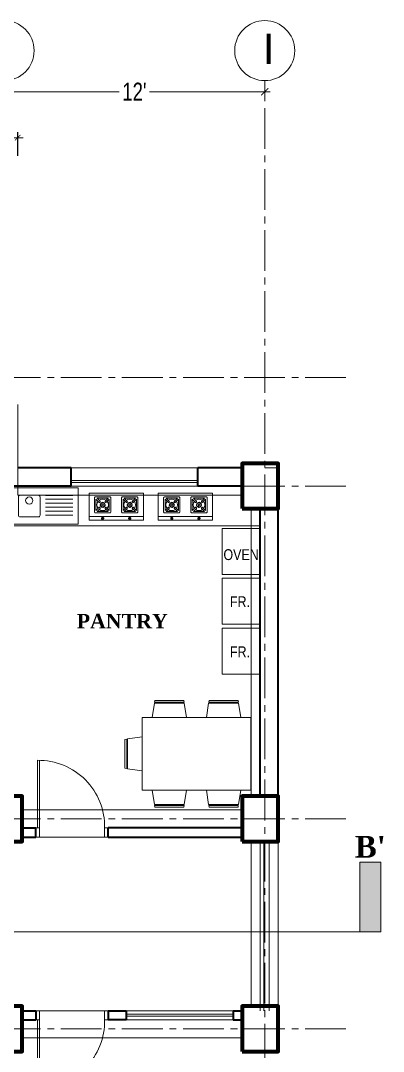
# Model space of a CAD drawing. Header units: feet. Extents: x 25261344 to 25389498, y 30010528 to 30074588.
# Drawn here: x 25360911 to 25361112, y 30072463 to 30073033 of the extents above; entities that cross this region are included whole.
import ezdxf

# ---------------------------------------------------------------- set-up
doc = ezdxf.new("R2010")
doc.units = ezdxf.units.FT
doc.header["$LTSCALE"] = 30
doc.header["$MEASUREMENT"] = 0
doc.header["$PDMODE"] = 32
doc.header["$PDSIZE"] = 15
doc.linetypes.add('CENTER2', pattern=[1.125, 0.75, -0.125, 0.125, -0.125])
doc.layers.get('0').update_dxf_attribs({"lineweight": 5})
for name, color, linetype, lineweight in [('Column', 1, 'Continuous', 80), ('Dim-1', 7, 'Continuous', 9), ('Door', 32, 'Continuous', 5), ('FIX', 8, 'Continuous', 13), ('Furnitures', 251, 'Continuous', 9), ('GRADE BEAM', 2, 'Continuous', 20), ('grid text', 252, 'CENTER2', 9), ('line 2', 7, 'Continuous', 13), ('rail', 224, 'Continuous', 9), ('s. Fixture', 118, 'Continuous', 9), ('TEXT', 7, 'Continuous', 18), ('WALL', 7, 'Continuous', 35), ('WIN', 142, 'Continuous', 20)]:
    doc.layers.add(name, color=color, linetype=linetype, lineweight=lineweight)
doc.styles.add('RomanS', font='swissl.ttf')
doc.styles.get("Standard").update_dxf_attribs({"font": 'timesbd.ttf'})
doc.styles.add('SWIS_LT', font='swisscl.ttf')
doc.dimstyles.new('dim-02', dxfattribs={"dimtxt": 8, "dimasz": 3, "dimexe": 3, "dimexo": 3, "dimgap": 2, "dimtad": 0, "dimdec": 0, "dimzin": 0, "dimdsep": 46, "dimlunit": 4, "dimtxsty": 'SWIS_LT', "dimblk": 'ARCHTICK', "dimcen": 2, "dimdle": 3, "dimclrd": 256, "dimclre": 256, "dimclrt": 256, "dimadec": 0, "dimazin": 0, "dimtfac": 1, "dimtdec": 0, "dimtix": 1, "dimtmove": 0, "dimatfit": 3, "dimfxl": 0, "dimfrac": 2, "dimtolj": 1, "dimtzin": 1, "dimlwd": -1, "dimarcsym": 0})

# ---------------------------------------------------------------- blocks, each defined once
blk = doc.blocks.new('FG')
at = {"layer": 'Door'}
for p, q in [((-2, -5), (-2, -42.39)), ((-1, -5), (-1, -42.39))]:
    blk.add_line(p, q, dxfattribs=at)
for points in [[(-40, 0), (-38, 0), (-38, -5), (-40, -5)], [(0, 0), (-2, 0), (-2, -5), (0, -5)]]:
    blk.add_lwpolyline(points, dxfattribs=at)
blk.add_arc((-1.44, -5.83), 36.57, 178.7054, 270.6905, dxfattribs=at)
blk = doc.blocks.new('burner 2')
blk.add_line((-15, -13), (15, -13))
at = {"linetype": 'Continuous'}
for p, q in [((-7.81, -13.71), (-7.43, -14.37)), ((-7.57, -13.63), (-7.19, -14.29)), ((7.19, -13.71), (7.57, -14.37)), ((7.43, -13.63), (7.81, -14.29))]:
    blk.add_line(p, q, dxfattribs=at)
blk.add_lwpolyline([(15, 0), (-15, 0), (-15, -15), (15, -15)], close=True)
for points in [[(-12, -10.39), (-12, -2.61, -0.414214), (-11.39, -2), (-3.61, -2, -0.414214), (-3, -2.61), (-3, -10.39, -0.414214), (-3.61, -11), (-11.39, -11, -0.414214)], [(-11.18, -3.4), (-11.18, -9.6), (-9.52, -7.94, -0.414214), (-9.06, -7.94), (-8.94, -8.06, -0.414214), (-8.94, -8.52), (-10.6, -10.18), (-4.4, -10.18), (-6.06, -8.52, -0.414214), (-6.06, -8.06), (-5.94, -7.94, -0.414214), (-5.48, -7.94), (-3.82, -9.6), (-3.82, -3.4), (-5.48, -5.06, -0.414214), (-5.94, -5.06), (-6.06, -4.94, -0.414214), (-6.06, -4.48), (-4.4, -2.82), (-10.6, -2.82), (-8.94, -4.48, -0.414214), (-8.94, -4.94), (-9.06, -5.06, -0.414214), (-9.52, -5.06)], [(-7.91, -5.14, -0.029973), (-7.74, -5.1, 0.921201), (-7.17, -5.12, -0.029973), (-7.01, -5.17, 0.921201), (-6.52, -5.47, -0.029973), (-6.41, -5.59, 0.921201), (-6.14, -6.09, -0.029973), (-6.1, -6.26, 0.921201), (-6.12, -6.83, -0.029973), (-6.17, -6.99, 0.921201), (-6.47, -7.48, -0.029973), (-6.59, -7.59, 0.921201), (-7.09, -7.86, -0.029973), (-7.26, -7.9, 0.921201), (-7.83, -7.88, -0.029973), (-7.99, -7.83, 0.921201), (-8.48, -7.53, -0.029973), (-8.59, -7.41, 0.921201), (-8.86, -6.91, -0.029973), (-8.9, -6.74, 0.921201), (-8.88, -6.17, -0.029973), (-8.83, -6.01, 0.921201), (-8.53, -5.52, -0.029973), (-8.41, -5.41, 0.921201)], [(12, -10.38), (12, -2.61, 0.414214), (11.39, -2), (3.61, -2, 0.414214), (3, -2.61), (3, -10.38, 0.414214), (3.61, -11), (11.39, -11, 0.414214)], [(11.18, -3.39), (11.18, -9.6), (9.52, -7.94, 0.414214), (9.06, -7.94), (8.94, -8.06, 0.414214), (8.94, -8.52), (10.6, -10.18), (4.4, -10.18), (6.06, -8.52, 0.414214), (6.06, -8.06), (5.94, -7.94, 0.414214), (5.48, -7.94), (3.82, -9.6), (3.82, -3.39), (5.48, -5.05, 0.414214), (5.94, -5.05), (6.06, -4.94, 0.414214), (6.06, -4.48), (4.4, -2.81), (10.6, -2.81), (8.94, -4.48, 0.414214), (8.94, -4.94), (9.06, -5.05, 0.414214), (9.52, -5.05)], [(7.91, -5.13, 0.029973), (7.74, -5.09, -0.921201), (7.17, -5.11, 0.029973), (7.01, -5.16, -0.921201), (6.52, -5.46, 0.029973), (6.41, -5.59, -0.921201), (6.14, -6.09, 0.029973), (6.1, -6.26, -0.921201), (6.12, -6.83, 0.029973), (6.17, -6.99, -0.921201), (6.47, -7.48, 0.029973), (6.59, -7.59, -0.921201), (7.09, -7.86, 0.029973), (7.26, -7.9, -0.921201), (7.83, -7.88, 0.029973), (7.99, -7.83, -0.921201), (8.48, -7.53, 0.029973), (8.59, -7.41, -0.921201), (8.86, -6.9, 0.029973), (8.9, -6.74, -0.921201), (8.88, -6.17, 0.029973), (8.83, -6, -0.921201), (8.53, -5.52, 0.029973), (8.41, -5.4, -0.921201)]]:
    blk.add_lwpolyline(points, format="xyb", close=True)
for centre in [(-7.51, -6.53), (7.51, -6.53)]:
    blk.add_circle(centre, 0.489)
for centre, start, end in [((-7.5, -6.5), 142.3105, 217.6895), ((-7.5, -6.5), 52.3105, 127.6895), ((-7.5, -6.5), 322.3105, 37.6895), ((7.5, -6.5), 142.3105, 217.6895), ((7.5, -6.5), 52.3105, 127.6895), ((7.5, -6.5), 322.3105, 37.6895), ((-7.5, -6.5), 232.3105, 307.6895), ((7.5, -6.5), 232.3105, 307.6895)]:
    blk.add_arc(centre, 3.21, start, end)
for centre, start_param, end_param in [((-7.5, -14), 4.85292, 5.389134), ((-7.5, -14), 1.711327, 2.247541), ((7.5, -14), 4.85292, 5.389134), ((7.5, -14), 1.711327, 2.247541)]:
    blk.add_ellipse(centre, major_axis=(-0.5, 0), ratio=0.75, start_param=start_param, end_param=end_param, dxfattribs=at)
for points in [[(-6.88, -14), (-6.88, -13.93), (-6.89, -13.87), (-6.95, -13.75), (-7, -13.69), (-7.18, -13.55), (-7.35, -13.49), (-7.7, -13.51), (-7.87, -13.57), (-8.05, -13.75), (-8.1, -13.83), (-8.13, -14), (-8.12, -14.08), (-8.07, -14.22), (-8.02, -14.28), (-7.85, -14.44), (-7.68, -14.5), (-7.36, -14.5), (-7.21, -14.46), (-6.98, -14.3), (-6.89, -14.18), (-6.88, -14.03), (-6.88, -14.01), (-6.88, -14)], [(8.13, -14), (8.13, -13.93), (8.11, -13.87), (8.05, -13.75), (8, -13.69), (7.82, -13.55), (7.65, -13.49), (7.3, -13.51), (7.13, -13.57), (6.95, -13.75), (6.9, -13.83), (6.87, -14), (6.88, -14.08), (6.93, -14.22), (6.98, -14.28), (7.15, -14.44), (7.32, -14.5), (7.64, -14.5), (7.79, -14.46), (8.02, -14.3), (8.11, -14.18), (8.12, -14.03), (8.13, -14.01), (8.13, -14)]]:
    blk.add_open_spline(points, degree=3, knots=[-3.141593, -3.141593, -3.141593, -3.141593, -2.769039, -2.769039, -2.396485, -2.396485, -1.526413, -1.526413, -0.65634, -0.65634, -0.143595, -0.143595, 0.278196, 0.278196, 0.699988, 0.699988, 1.559153, 1.559153, 2.309694, 2.309694, 3.060236, 3.060236, 3.141593, 3.141593, 3.141593, 3.141593], dxfattribs=at)
blk = doc.blocks.new('*U26')
at = {"layer": 's. Fixture', "linetype": 'Continuous'}
blk.add_lwpolyline([(0, 36), (20, 36), (20, 0), (0, 0)], close=True, dxfattribs=at)
blk.add_lwpolyline([(15, 33), (5, 33, 0.414214), (4, 32), (4, 22, 0.414214), (5, 21), (15, 21, 0.414214), (16, 22), (16, 32, 0.414214)], format="xyb", close=True, dxfattribs=at)
for points in [[(5, 18), (5, 3)], [(7.2, 18), (7.2, 3)], [(9.4, 18), (9.4, 3)], [(11.6, 18), (11.6, 3)], [(13.8, 18), (13.8, 3)], [(15.8, 18), (15.8, 3)]]:
    blk.add_lwpolyline(points, dxfattribs=at)
blk.add_circle((13.04, 27), 2, dxfattribs=at)
blk = doc.blocks.new('tt')
at = {"linetype": 'Continuous'}
for p, q in [((-11.87, 23.33), (-13.12, 15.33)), ((-11.87, 23.33), (4.6, 23.33)), ((-11.64, 24.83), (-11.8, 23.83)), ((4.52, 23.83), (-11.79, 23.83)), ((-11.64, 24.83), (4.36, 24.83)), ((4.52, 23.83), (4.36, 24.83)), ((5.85, 15.33), (4.6, 23.33)), ((16.88, 15.33), (18.13, 23.33)), ((34.6, 23.33), (18.13, 23.33)), ((18.21, 23.83), (18.37, 24.83)), ((18.21, 23.83), (34.52, 23.83)), ((34.37, 24.83), (18.37, 24.83)), ((34.37, 24.83), (34.52, 23.83)), ((34.6, 23.33), (35.85, 15.33)), ((-18.64, -24.67), (-18.64, 15.33)), ((-18.64, 15.33), (41.36, 15.33)), ((41.36, 15.33), (41.36, -24.67)), ((49.36, 3.57), (41.36, 4.82)), ((49.36, 3.56), (49.36, -12.91)), ((50.86, 3.33), (49.86, 3.49)), ((49.86, -12.83), (49.86, 3.48)), ((50.86, 3.33), (50.86, -12.67)), ((41.36, -14.15), (49.36, -12.9)), ((49.86, -12.83), (50.86, -12.67)), ((41.36, -24.67), (-18.64, -24.67)), ((-11.87, -32.67), (-13.12, -24.67)), ((5.85, -24.67), (4.6, -32.67)), ((16.88, -24.67), (18.13, -32.67)), ((34.6, -32.67), (35.85, -24.67)), ((-11.87, -32.67), (4.6, -32.67)), ((-11.64, -34.17), (-11.79, -33.17)), ((4.52, -33.17), (-11.79, -33.17)), ((-11.64, -34.17), (4.36, -34.17)), ((4.52, -33.17), (4.36, -34.17)), ((34.59, -32.67), (18.12, -32.67)), ((18.2, -33.17), (34.52, -33.17)), ((18.21, -33.17), (18.36, -34.17)), ((34.36, -34.17), (18.36, -34.17)), ((34.36, -34.17), (34.52, -33.17))]:
    blk.add_line(p, q, dxfattribs=at)
blk = doc.blocks.new('_ArchTick')
at = {"color": 0, "linetype": 'ByBlock', "const_width": 0.15}
blk.add_lwpolyline([(-0.5, -0.5), (0.5, 0.5)], dxfattribs=at)
blk = doc.blocks.new('*D128')
for p, q in [((25360898.96, 30072993.65), (25360965.54, 30072993.65)), ((25361048.96, 30072993.65), (25360982.37, 30072993.65))]:
    blk.add_line(p, q)
at = {"lineweight": -2}
for p, q in [((25360901.96, 30072996.78), (25360901.96, 30072990.65)), ((25361045.96, 30072996.78), (25361045.96, 30072990.65))]:
    blk.add_line(p, q, dxfattribs=at)
at = {"layer": 'Defpoints', "color": 0}
for p in [(25360901.96, 30072999.78), (25361045.96, 30072999.78), (25361045.96, 30072993.65)]:
    blk.add_point(p, dxfattribs=at)
at = {"xscale": 4, "yscale": 4, "zscale": 4, "rotation": 180}
blk.add_blockref('_ArchTick', (25360901.96, 30072993.65), dxfattribs=at)
at = {"xscale": 4, "yscale": 4, "zscale": 4}
blk.add_blockref('_ArchTick', (25361045.96, 30072993.65), dxfattribs=at)
at = {"insert": (25360973.96, 30072993.65), "char_height": 10, "attachment_point": 5, "style": 'SWIS_LT'}
blk.add_mtext("\\A1;12'", dxfattribs=at)
blk = doc.blocks.new('*D154')
at = {"layer": 'Defpoints', "color": 0}
for p in [(25360909.46, 30072968.25), (25359599.46, 30072893.7), (25360909.46, 30072835.7)]:
    blk.add_point(p, dxfattribs=at)
at = {"layer": 'Dim-1', "lineweight": -2}
for p, q in [((25359599.46, 30072958.25), (25359599.46, 30072971.25)), ((25360909.46, 30072958.25), (25360909.46, 30072971.25))]:
    blk.add_line(p, q, dxfattribs=at)
at = {"layer": 'Dim-1'}
for p, q in [((25359596.46, 30072968.25), (25360239, 30072968.25)), ((25360912.46, 30072968.25), (25360269.91, 30072968.25))]:
    blk.add_line(p, q, dxfattribs=at)
at = {"layer": 'Dim-1', "xscale": 3, "yscale": 3, "zscale": 3, "rotation": 180}
blk.add_blockref('_ArchTick', (25359599.46, 30072968.25), dxfattribs=at)
at = {"layer": 'Dim-1', "xscale": 3, "yscale": 3, "zscale": 3}
blk.add_blockref('_ArchTick', (25360909.46, 30072968.25), dxfattribs=at)
at = {"layer": 'Dim-1', "insert": (25360254.46, 30072968.25), "char_height": 8, "attachment_point": 5, "style": 'SWIS_LT'}
blk.add_mtext('\\A1;109\'-2"', dxfattribs=at)
blk = doc.blocks.new('T B')
at = {"layer": 'GRADE BEAM'}
for points in [[(25353687.54, 30069338.57), (25353687.54, 30069323.57), (25353563.54, 30069323.57), (25353563.54, 30069338.57)], [(25353692.54, 30069316.07), (25353707.54, 30069316.07), (25353707.54, 30069157.07), (25353692.54, 30069157.07)], [(25353687.54, 30069149.57), (25353687.54, 30069134.57), (25353566.04, 30069134.57), (25353566.04, 30069149.57)], [(25353692.54, 30069132.07), (25353707.54, 30069132.07), (25353707.54, 30069041.07), (25353692.54, 30069041.07)], [(25353687.54, 30069038.57), (25353687.54, 30069023.57), (25353566.04, 30069023.57), (25353566.04, 30069038.57)]]:
    blk.add_lwpolyline(points, close=True, dxfattribs=at)
blk = doc.blocks.new('COL2')
at = {"layer": 'Column'}
for points in [[(1414, -82.5), (1434, -82.5), (1434, -57.5), (1414, -57.5)], [(1272.5, -266.5), (1292.5, -266.5), (1292.5, -241.5), (1272.5, -241.5)], [(1414, -266.5), (1434, -266.5), (1434, -241.5), (1414, -241.5)], [(1272.5, -382.5), (1292.5, -382.5), (1292.5, -357.5), (1272.5, -357.5)], [(1414, -382.5), (1434, -382.5), (1434, -357.5), (1414, -357.5)]]:
    blk.add_lwpolyline(points, close=True, dxfattribs=at)
at = {"layer": 'GRADE BEAM'}
blk.add_blockref('T B', (-25352273.54, -30069398.57), dxfattribs=at)
blk = doc.blocks.new('DGFGSDFG')
at = {"layer": 'grid text'}
for p, q in [((25361045.96, 30072118.41), (25361045.96, 30072999.78)), ((25361090.85, 30072835.7), (25359529.41, 30072835.7)), ((25361090.85, 30072775.7), (25359529.41, 30072775.7)), ((25361090.85, 30072591.7), (25359529.41, 30072591.7)), ((25361090.85, 30072475.7), (25359529.41, 30072475.7))]:
    blk.add_line(p, q, dxfattribs=at)
at = {"layer": 'grid text', "linetype": 'Continuous'}
for centre in [(25360901.96, 30073016.37), (25361045.96, 30073016.37)]:
    blk.add_circle(centre, 16.59, dxfattribs=at)
at = {"layer": 'grid text', "insert": (25361044.87, 30073025.74), "char_height": 16.842, "attachment_point": 1, "style": 'RomanS'}
blk.add_mtext_dynamic_manual_height_columns('{\\C256;I}', width=25.401, gutter_width=84.21, heights=[32.6], dxfattribs=at)
dim = blk.add_linear_dim(base=(25361045.96, 30072993.65), p1=(25360901.96, 30072999.78), p2=(25361045.96, 30072999.78), dimstyle='dim-02', override={"dimtxt": 10, "dimtmove": 1, "dimfxl": 10})
dim.commit()
dim.dimension.update_dxf_attribs({"geometry": '*D128', "text_midpoint": (25360973.96, 30072993.65)})

msp = doc.modelspace()

# ---------------------------------------------------------------- hatches: boundary and pattern name
at = {"linetype": 'CENTER2', "ltscale": 10}
msp.add_hatch(color=256, dxfattribs=at).paths.add_polyline_path([(25361110.13, 30072567.75), (25361110.13, 30072529.2), (25361098.49, 30072529.2), (25361098.49, 30072567.75)])

# ---------------------------------------------------------------- linework, layer by layer
msp.add_line((25361098.49, 30072529.2), (25359475.84, 30072529.2), dxfattribs=at)
for points in [[(25360909.46, 30072820.7), (25360909.46, 30072785.7), (25361033.46, 30072785.7)], [(25361045.96, 30072785.7), (25361053.46, 30072785.7), (25361053.46, 30072775.7)], [(25361053.46, 30072763.2), (25361053.46, 30072604.2)], [(25361053.46, 30072579.2), (25361053.46, 30072475.7)]]:
    msp.add_lwpolyline(points)
msp.add_lwpolyline([(25361110.13, 30072529.2), (25361110.13, 30072567.75), (25361098.49, 30072567.75), (25361098.49, 30072529.2)], close=True, dxfattribs=at)
at = {"layer": 'FIX', "ltscale": 20}
for points in [[(25361043.46, 30072752.17), (25361022.5, 30072752.17), (25361022.5, 30072726.85), (25361043.46, 30072726.85)], [(25361043.46, 30072724.73), (25361022.5, 30072724.73), (25361022.5, 30072699.4), (25361043.46, 30072699.4)], [(25361043.46, 30072697.05), (25361022.5, 30072697.05), (25361022.5, 30072671.72), (25361043.46, 30072671.72)]]:
    msp.add_lwpolyline(points, close=True, dxfattribs=at)
at = {"layer": 'line 2'}
for p, q in [((25361043.46, 30072579.2), (25361043.46, 30072485.7)), ((25361053.46, 30072579.2), (25361053.46, 30072485.7))]:
    msp.add_line(p, q, dxfattribs=at)
at = {"layer": 'rail'}
for p, q in [((25361045.46, 30072579.2), (25361045.46, 30072485.7)), ((25361048.46, 30072579.2), (25361048.46, 30072485.7))]:
    msp.add_line(p, q, dxfattribs=at)
at = {"layer": 's. Fixture'}
msp.add_line((25361043.46, 30072753.7), (25360904.46, 30072753.7), dxfattribs=at)
at = {"layer": 'WALL', "ltscale": 10}
for p, q in [((25360938.96, 30072785.7), (25360909.46, 30072785.7)), ((25360938.96, 30072775.7), (25360938.96, 30072785.7)), ((25361033.46, 30072785.7), (25361008.96, 30072785.7)), ((25360938.96, 30072775.7), (25360904.46, 30072775.7)), ((25361033.46, 30072775.7), (25361008.96, 30072775.7)), ((25361043.46, 30072604.2), (25361043.46, 30072763.2)), ((25361053.46, 30072604.2), (25361053.46, 30072763.2)), ((25360911.96, 30072586.7), (25360919.46, 30072586.7)), ((25360911.96, 30072586.7), (25360919.46, 30072586.7)), ((25360959.46, 30072581.7), (25360959.46, 30072586.7)), ((25361033.46, 30072586.7), (25360959.46, 30072586.7)), ((25360911.96, 30072581.7), (25360919.46, 30072581.7)), ((25360911.96, 30072581.7), (25360919.46, 30072581.7)), ((25360959.46, 30072581.7), (25361033.46, 30072581.7)), ((25360911.96, 30072485.7), (25360919.46, 30072485.7)), ((25360911.96, 30072485.7), (25360919.46, 30072485.7)), ((25360959.46, 30072485.7), (25360959.46, 30072480.7)), ((25360959.46, 30072485.7), (25360969.46, 30072485.7)), ((25360969.46, 30072485.7), (25360969.46, 30072480.7)), ((25361028.46, 30072485.7), (25361033.46, 30072485.7)), ((25361028.46, 30072485.7), (25361028.46, 30072480.7)), ((25360911.96, 30072480.7), (25360919.46, 30072480.7)), ((25360911.96, 30072480.7), (25360919.46, 30072480.7)), ((25360969.46, 30072480.7), (25360959.46, 30072480.7)), ((25361028.46, 30072480.7), (25361033.46, 30072480.7))]:
    msp.add_line(p, q, dxfattribs=at)
for points in [[(25361008.96, 30072775.7), (25361008.96, 30072785.7)], [(25360919.46, 30072581.7), (25360919.46, 30072586.7)], [(25360919.46, 30072581.7), (25360919.46, 30072586.7)], [(25360919.46, 30072485.7), (25360919.46, 30072480.7)], [(25360919.46, 30072485.7), (25360919.46, 30072480.7)]]:
    msp.add_lwpolyline(points, dxfattribs=at)
at = {"layer": 'WIN'}
for p, q in [((25360938.96, 30072785.7), (25361008.96, 30072785.7)), ((25361008.96, 30072778.7), (25360938.96, 30072778.7)), ((25361008.96, 30072777.7), (25360938.96, 30072777.7)), ((25361008.96, 30072775.7), (25360938.96, 30072775.7)), ((25360969.46, 30072485.7), (25361028.46, 30072485.7)), ((25360969.46, 30072483.7), (25361028.46, 30072483.7)), ((25360969.46, 30072482.7), (25361028.46, 30072482.7)), ((25360969.46, 30072480.7), (25361028.46, 30072480.7))]:
    msp.add_line(p, q, dxfattribs=at)

# ---------------------------------------------------------------- block references
msp.add_blockref('DGFGSDFG', (0, 0))
at = {"layer": 'Dim-1'}
msp.add_blockref('COL2', (25359619.46, 30072845.7), dxfattribs=at)
at = {"layer": 'Door', "color": 2, "rotation": 180}
msp.add_blockref('FG', (25360919.46, 30072581.7), dxfattribs=at)
at = {"layer": 'Door', "color": 2, "xscale": -1}
msp.add_blockref('FG', (25360919.46, 30072485.7), dxfattribs=at)
at = {"layer": 'Furnitures', "xscale": -1}
msp.add_blockref('tt', (25361019.58, 30072632.34), dxfattribs=at)
at = {"layer": 's. Fixture', "rotation": 90.00134492694663}
msp.add_blockref('*U26', (25360942.87, 30072754.63), dxfattribs=at)
at = {"layer": 's. Fixture'}
for p in [(25360963.9, 30072771.8), (25361002.12, 30072771.8)]:
    msp.add_blockref('burner 2', p, dxfattribs=at)

# ---------------------------------------------------------------- texts
at = {"linetype": 'CENTER2', "ltscale": 10, "insert": (25361112.89, 30072570.26), "char_height": 12, "width": 17.0513, "attachment_point": 9}
msp.add_mtext("B'", dxfattribs=at)
at = {"layer": 'TEXT', "ltscale": 20, "char_height": 6, "width": 144.4952, "attachment_point": 8}
for s, insert in [('{\\fArial Narrow|b0|i0|c0|p34;OVEN}', (25361032.89, 30072734.7)), ('{\\fArial Narrow|b0|i0|c0|p34;FR.}', (25361032.29, 30072708.75)), ('{\\fArial Narrow|b0|i0|c0|p34;FR.}', (25361032.29, 30072681.07))]:
    msp.add_mtext(s, dxfattribs=dict(at, insert=insert))
at = {"layer": 'TEXT', "ltscale": 10, "insert": (25360942.06, 30072705.03), "char_height": 8, "width": 174.7812, "attachment_point": 1}
msp.add_mtext('PANTRY ', dxfattribs=at)

# ---------------------------------------------------------------- dimensions: what is measured, and where the dimension line sits
at = {"layer": 'Dim-1'}
dim = msp.add_linear_dim(base=(25360909.46, 30072968.25), p1=(25359599.46, 30072893.7), p2=(25360909.46, 30072835.7), dimstyle='dim-02', override={"dimtxt": 8, "dimfxl": 10}, dxfattribs=at)
dim.commit()
dim.dimension.update_dxf_attribs({"geometry": '*D154', "text_midpoint": (25360254.46, 30072968.25)})

doc.saveas('drawing.dxf')
